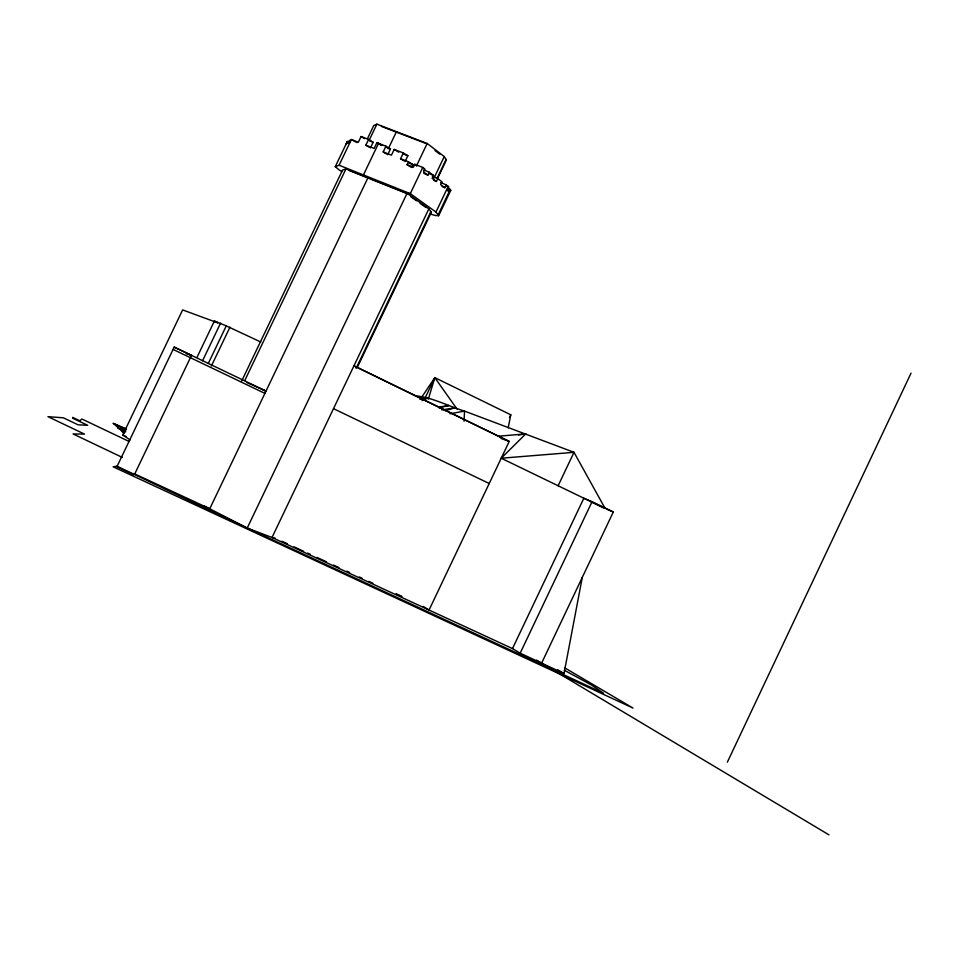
<?xml version="1.0" encoding="UTF-8"?>
<svg xmlns="http://www.w3.org/2000/svg" width="959" height="959" viewBox="0 0 959 959"><rect width="100%" height="100%" fill="white"/><g stroke="black" fill="none" stroke-linecap="round" stroke-linejoin="round"><path stroke-width="1.44" d="M464.048 421.229L464.54 411.111C448.165 406.137 432.089 397.194 415.187 395.827M564.887 667.955L633 708.066L113.126 466.805L117.13 466.254L247.23 528.049L272.02 537.484L512.49 648.584L520.174 653.187L564.012 673.542L582.269 577.426M508.198 427.822L510.787 414.791L434.823 377.63L421.588 397.41M428.349 399.136L434.823 377.63L457.071 409.169M727.354 762.177L911.05 373.135M520.174 653.187L592.063 501.701L613.316 511.962L541.607 663.149L828.96 834.845M425.173 397.889L434.823 377.63M509.505 417.465L510.787 414.791M353.967 365.775L509.241 441.392L429.057 610.032L423.135 606.412M558.114 485.781L574.009 452.324L464.54 411.111L449.999 413.749M512.49 648.584L583.839 498.248L592.063 501.701M208.283 363.461L226.264 325.88L260.824 342.027M211.388 365.99L229.98 327.139M341.824 171.637A57.576 4.447 25.6 0 1 338.539 169.431L335.266 166.662L347.41 141.273L346.151 144.054L349.975 140.146L348.62 142.987L349.807 142.471M335.266 166.662L339.09 165.236L351.378 139.535L358.342 142.244L361.075 136.526L368.604 139.451L373.147 142.244L370.414 147.962M241.752 380.879L342.543 170.091L345.971 168.88L407.084 193.286L410.56 193.85M244.761 380.543L345.971 168.88M367.357 138.899L373.734 125.569L376.887 124.155L427.199 143.454L444.257 156.581L446.391 159.973L437.484 178.662M369.275 147.266L365.858 145.193L368.604 139.451M369.167 140.29L376.887 124.155M387.712 154.723L390.469 148.981L385.938 146.188L376.887 142.675L374.142 148.417L365.858 145.193M363.437 174.946L378.553 143.323L381.946 145.408M368.004 177.679L209.757 508.773L133.816 473.518L134.5 474.453L191.524 355.357L174.202 347.086L117.13 466.254M386.585 154.027L383.18 151.954L385.938 146.188M388.287 148.765L396.463 131.671M405.094 161.52L407.863 155.742L403.343 152.96L394.209 149.412L391.44 155.178L383.18 151.954M403.967 160.824L400.574 158.75L403.343 152.96M408.426 161.819L412.945 164.588L411.567 167.489L407.048 164.72L408.426 161.819L400.574 158.75M423.782 169.887L429.26 172.248L427.87 175.149L423.566 171.949L424.957 169.036L422.787 167.429L414.779 164.301L413.389 167.202L407.048 164.72M416.422 166.003L427.199 143.454M564.276 670.233L591.739 685.146L603.619 693.261L247.23 528.049L407.084 193.286L410.272 193.646L435.973 212.047L438.659 215.715L450.79 190.278L447.457 187.748M422.787 167.429L410.272 193.646L339.09 165.236M429.26 172.248L433.528 175.437L432.149 178.326L436.405 181.479L437.772 178.602L432.329 176.252M433.995 178.086L444.257 156.581M437.172 178.194L446.091 159.494M407.084 193.286L428.865 208.846L272.02 537.484L275.089 538.131M356.113 368.352L430.915 211.603M357.431 367.165L431.37 212.227L428.865 208.846M442.099 186.549L444.796 187.712L446.163 184.859L440.756 182.522M435.973 212.047L448.213 186.394L446.163 184.859M448.213 186.394L448.692 187.113L447.338 189.954L448.5 191.692L449.843 188.851M438.083 214.924L450.239 189.45M130.088 439.941L122.752 434.942L182.642 309.913L217.597 322.787M196.919 357.527L214.372 321.061L226.264 325.88M202.577 360.728L220.57 323.147M590.516 501.473L603.858 507.91L501.233 458.222L525.712 433.924L497.685 436.261M422.044 400.634L427.45 398.177L420.102 398.8M351.378 139.535L357.072 142.603M445.12 410.68L455.153 407.755L441.847 409.937M438.994 407.803L449.004 405.501L438.826 407.06M420.102 399.352L427.45 398.177M518.423 434.966L525.712 433.924M501.233 458.222L574.009 452.324L605.189 508.558M450.79 190.278L447.997 189.115M438.659 215.715L435.77 215.547A57.576 4.447 25.6 0 1 430.076 213.905M186.37 353.787L191.524 355.357M263.186 390.097L266.003 391.08L174.202 347.086M500.946 438.395L509.241 441.392M381.406 126.396L398.572 132.977M399.927 133.505L425.676 143.382M369.383 140.781L373.147 142.244M386.777 147.542L390.469 148.981M403.943 154.219L407.863 155.742M409.025 163.054L412.945 164.588M348.68 170.306L369.79 178.746M371.181 179.297L405.837 193.143M606.544 509.121L613.316 511.962M124.214 433.048L113.282 423.387L126.444 428.925M429.44 173.675L433.528 175.437M423.77 173.375L427.87 175.149M433.672 180.304L436.405 181.479M247.026 382.617L266.003 391.08M281.862 541.248L287.316 543.765M294.053 546.87L303.619 551.281M307.587 553.103L310.296 554.35M317.069 557.467L326.539 561.842M333.492 565.067L338.935 567.572M346.858 571.192L349.555 572.451M359.301 576.97L362.022 578.217M368.807 581.346L372.883 583.228M395.971 593.885L401.413 596.39M446.295 185.998L448.692 187.113M396.678 594.172L401.965 596.618M126.408 429.692L119.755 426.587L121.625 429.2L125.593 431.071M113.282 423.387L125.461 429.093M121.889 431.394L124.562 432.641M122.752 434.942L126.168 436.549M117.849 428.182L125.713 431.886M173.088 349.412L264.9 393.382M129.081 441.464L81.863 418.999L79.909 420.809L72.632 417.369L72.74 418.232L87.689 425.305L78.051 424.813L63.354 417.812L47.95 416.662L84.524 434.103L73.064 433.936L122.296 457.407M116.171 466.386L133.613 474.705M333.504 408.654L489.222 483.504M214.372 321.061L217.837 322.739M354.47 366.122L508.018 440.888M204.471 506.064L247.23 528.049M536.525 660.08L541.607 663.149M557.623 669.694L564.012 673.542M361.075 136.526L364.48 138.611M394.209 149.412L398.728 152.193M414.779 164.301L417.033 165.679M376.887 142.675L381.418 145.456M410.596 196.547L416.554 200.791M420.114 203.332L426.072 207.588M444.796 187.712L440.613 184.607L441.979 181.742L437.772 178.602M435.05 150.587L439.749 154.195"/></g></svg>
